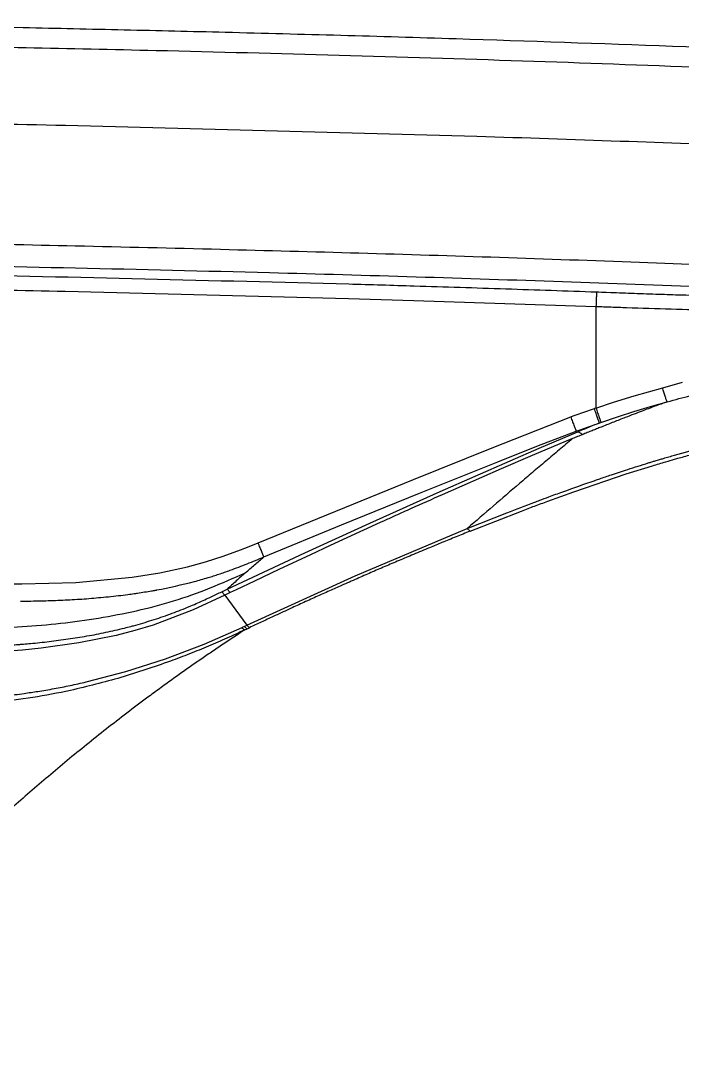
# Model space of a CAD drawing. Extents: x -51 to 27, y -13 to 136.
# Drawn here: x 3.16 to 9.65, y 73.59 to 83.67 of the extents above; entities that cross this region are included whole.
import ezdxf

# ---------------------------------------------------------------- set-up
doc = ezdxf.new("R2010")
doc.units = 0
doc.header["$MEASUREMENT"] = 0
doc.layers.add('GEOMETRY', color=2, linetype='Continuous', lineweight=25)

# ---------------------------------------------------------------- blocks, each defined once
blk = doc.blocks.new('2026 MONTERREY-BLOOM')
at = {"layer": 'GEOMETRY'}
for p, q in [((15.285, -1.074), (19.317, -1.181)), ((15.283, -2.701), (18.057, -2.771)), ((18.057, -2.771), (18.699, -2.79)), ((18.699, -2.79), (20.483, -2.849)), ((20.483, -2.849), (20.483, -3.845)), ((21.137, -3.647), (21.331, -3.593)), ((20.654, -3.789), (20.858, -3.726)), ((20.858, -3.726), (21.137, -3.647)), ((20.483, -3.845), (20.654, -3.789)), ((21.018, -3.831), (21.182, -3.784)), ((20.3, -3.909), (20.356, -3.889)), ((20.356, -3.889), (20.468, -3.851)), ((20.483, -3.845), (20.468, -3.851)), ((20.693, -3.932), (20.855, -3.88)), ((20.855, -3.88), (21.018, -3.831)), ((19.467, -4.234), (20.236, -3.932)), ((20.236, -3.932), (20.244, -3.928)), ((20.4, -4.033), (20.516, -3.992)), ((20.516, -3.993), (20.532, -3.987)), ((20.532, -3.987), (20.589, -3.967)), ((20.589, -3.967), (20.635, -3.952)), ((20.635, -3.952), (20.693, -3.932)), ((19.903, -4.22), (20.29, -4.071)), ((19.926, -4.239), (20.306, -4.078)), ((20.29, -4.071), (20.3, -4.068)), ((20.306, -4.078), (20.29, -4.071)), ((20.3, -4.068), (20.309, -4.065)), ((20.309, -4.065), (20.338, -4.054)), ((20.338, -4.054), (20.4, -4.033)), ((19.52, -4.371), (19.903, -4.22)), ((20.254, -4.145), (19.857, -4.311)), ((18.694, -4.544), (19.467, -4.234)), ((19.857, -4.311), (19.555, -4.441)), ((19.641, -4.362), (19.926, -4.239)), ((18.754, -4.679), (19.52, -4.371)), ((18.956, -4.662), (19.641, -4.362)), ((20.778, -4.491), (21.037, -4.41)), ((19.555, -4.441), (18.975, -4.696)), ((20.265, -4.666), (20.778, -4.491)), ((17.173, -5.165), (18.694, -4.544)), ((17.991, -4.99), (18.754, -4.679)), ((18.266, -4.972), (18.956, -4.662)), ((20.01, -4.758), (20.265, -4.666)), ((19.222, -5.025), (19.61, -4.871)), ((19.249, -5.052), (19.755, -4.854)), ((17.23, -5.304), (17.991, -4.99)), ((17.632, -5.263), (18.266, -4.972)), ((18.368, -4.968), (17.877, -5.193)), ((18.122, -5.49), (19.222, -5.025)), ((19.222, -5.025), (19.249, -5.052)), ((16.83, -5.297), (17, -5.235)), ((17, -5.235), (17.086, -5.201)), ((17.086, -5.201), (17.173, -5.165)), ((17.877, -5.193), (17.686, -5.282)), ((16.657, -5.353), (16.83, -5.297)), ((16.869, -5.621), (17.632, -5.263)), ((17.686, -5.282), (17.376, -5.427)), ((16.211, -5.459), (16.481, -5.4)), ((16.481, -5.4), (16.657, -5.353)), ((17.376, -5.427), (17.137, -5.54)), ((15.385, -5.553), (15.938, -5.502)), ((15.938, -5.502), (16.211, -5.459)), ((17.063, -5.972), (18.122, -5.49)), ((14.605, -5.566), (14.858, -5.567)), ((14.858, -5.567), (15.385, -5.553)), ((16.818, -5.645), (16.869, -5.621)), ((16.869, -5.621), (16.898, -5.653)), ((16.958, -5.625), (16.898, -5.653)), ((17.137, -5.54), (16.958, -5.625)), ((16.847, -5.678), (16.537, -5.821)), ((16.847, -5.678), (16.818, -5.645)), ((16.898, -5.653), (16.847, -5.678)), ((16.847, -5.678), (17.063, -5.972)), ((16.537, -5.821), (16.144, -5.971)), ((15.963, -6.026), (15.782, -6.073)), ((16.144, -5.971), (15.963, -6.026)), ((16.645, -6.158), (17.015, -5.995)), ((17.038, -5.984), (17.015, -5.995)), ((17.038, -5.984), (17.063, -5.972)), ((17.038, -5.984), (17.063, -6.009)), ((17.042, -6.019), (17.064, -6.009)), ((17.063, -5.972), (17.087, -5.997)), ((17.064, -6.009), (17.087, -5.997)), ((15.782, -6.073), (15.416, -6.147)), ((14.863, -6.217), (14.677, -6.231)), ((15.048, -6.198), (14.863, -6.217)), ((15.416, -6.147), (15.048, -6.198)), ((16.265, -6.302), (16.645, -6.158)), ((15.878, -6.426), (16.265, -6.302)), ((15.488, -6.529), (15.878, -6.426))]:
    blk.add_line(p, q, dxfattribs=at)
at = {"layer": 'GEOMETRY', "flags": 128}
for points in [[(20.489, -2.707), (20.512, -2.708), (20.536, -2.709)], [(20.536, -2.709), (20.582, -2.711), (20.628, -2.713)], [(21.318, -2.736), (21.364, -2.737), (21.411, -2.739)]]:
    blk.add_lwpolyline(points, dxfattribs=at)
at = {"layer": 'GEOMETRY'}
for points, knots in [([(10.694, -0.049), (11.39, -0.058), (12.782, -0.077), (14.174, -0.104), (14.87, -0.117)], [0, 0, 0, 0, 0.499994, 1, 1, 1, 1]), ([(0, -0.195), (0.139, -0.195), (0.429, -0.195), (0.885, -0.195), (1.38, -0.195), (1.912, -0.195), (2.479, -0.195), (3.08, -0.196), (3.736, -0.197), (4.447, -0.199), (5.212, -0.201), (6.01, -0.205), (6.838, -0.209), (7.775, -0.216), (8.824, -0.224), (9.986, -0.236), (11.18, -0.251), (12.401, -0.268), (13.643, -0.288), (14.903, -0.313), (16.346, -0.344), (17.968, -0.386), (19.76, -0.441), (21.541, -0.505), (23.298, -0.579), (25.009, -0.664), (26.667, -0.76), (28.272, -0.873), (29.839, -1.007), (30.869, -1.123), (31.379, -1.18)], [0, 0, 0, 0, 0.013237, 0.027769, 0.043539, 0.060493, 0.078576, 0.097734, 0.117911, 0.141218, 0.16562, 0.191042, 0.217413, 0.244658, 0.280565, 0.317626, 0.355689, 0.394604, 0.434218, 0.47438, 0.51494, 0.572104, 0.629337, 0.686222, 0.742347, 0.797299, 0.849826, 0.901, 0.950997, 1, 1, 1, 1]), ([(14.87, -0.117), (15.2, -0.124), (15.86, -0.138), (16.52, -0.154), (16.85, -0.162)], [0, 0, 0, 0, 0.499967, 1, 1, 1, 1]), ([(16.85, -0.162), (17.227, -0.172), (17.982, -0.191), (18.736, -0.214), (19.113, -0.226)], [0, 0, 0, 0, 0.499959, 1, 1, 1, 1]), ([(19.113, -0.226), (19.82, -0.249), (21.227, -0.295), (22.633, -0.356), (23.333, -0.387)], [0, 0, 0, 0, 0.50242, 1, 1, 1, 1]), ([(7.294, -0.965), (7.857, -0.97), (8.967, -0.978), (10.611, -0.996), (12.209, -1.018), (13.762, -1.043), (14.782, -1.064), (15.285, -1.074)], [0, 0, 0, 0, 0.211255, 0.416881, 0.616879, 0.811251, 1, 1, 1, 1]), ([(19.317, -1.181), (19.785, -1.197), (20.703, -1.227), (22.053, -1.279), (22.936, -1.318), (23.368, -1.338)], [0, 0, 0, 0, 0.3463036, 0.6796344, 1, 1, 1, 1]), ([(-6.269, -2.137), (-6.06, -2.136), (-5.627, -2.134), (-4.957, -2.131), (-4.246, -2.129), (-3.494, -2.127), (-2.746, -2.126), (-2.015, -2.125), (-1.362, -2.124), (-0.753, -2.124), (-0.191, -2.123), (0.378, -2.123), (0.961, -2.124), (1.553, -2.124), (2.144, -2.125), (2.921, -2.126), (3.899, -2.128), (5.076, -2.132), (6.259, -2.137), (7.447, -2.144), (8.649, -2.154), (9.933, -2.166), (11.278, -2.183), (12.67, -2.203), (14.034, -2.227), (15.408, -2.255), (16.783, -2.288), (18.168, -2.325), (19.537, -2.367), (20.893, -2.415), (21.789, -2.451), (22.229, -2.469)], [0, 0, 0, 0, 0.022045, 0.045545, 0.070499, 0.096908, 0.124698, 0.149183, 0.173899, 0.19348, 0.213203, 0.233069, 0.253396, 0.274589, 0.295324, 0.315599, 0.356366, 0.398307, 0.439469, 0.48087, 0.523351, 0.566002, 0.616064, 0.664904, 0.712523, 0.759637, 0.809602, 0.857201, 0.905556, 0.953713, 1, 1, 1, 1]), ([(-36.643, -38.985), (-36.643, -38.748), (-36.643, -38.251), (-36.643, -37.496), (-36.643, -36.717), (-36.642, -35.938), (-36.641, -35.155), (-36.639, -34.37), (-36.634, -33.124), (-36.625, -31.427), (-36.601, -28.728), (-36.556, -25.487), (-36.48, -22.003), (-36.384, -18.826), (-36.269, -15.952), (-36.147, -13.557), (-36.022, -11.643), (-35.908, -10.209), (-35.804, -9.111), (-35.717, -8.347), (-35.671, -7.917), (-35.598, -7.493), (-35.491, -7.08), (-35.34, -6.644), (-35.136, -6.19), (-34.87, -5.728), (-34.56, -5.294), (-34.209, -4.894), (-33.819, -4.53), (-33.396, -4.207), (-32.942, -3.927), (-32.492, -3.708), (-32.054, -3.541), (-31.634, -3.42), (-31.199, -3.331), (-30.75, -3.28), (-30.3, -3.229), (-29.656, -3.161), (-28.817, -3.082), (-27.505, -2.975), (-25.921, -2.869), (-23.953, -2.762), (-21.876, -2.668), (-19.679, -2.587), (-17.251, -2.514), (-14.59, -2.452), (-11.706, -2.403), (-8.819, -2.37), (-5.936, -2.35), (-3.055, -2.342), (-0.598, -2.339), (1.446, -2.34), (3.092, -2.342), (4.754, -2.346), (6.416, -2.353), (8.055, -2.365), (10.408, -2.386), (13.481, -2.429), (16.974, -2.505), (20.148, -2.601), (23.011, -2.715), (25.395, -2.836), (27.307, -2.961), (28.741, -3.074), (29.84, -3.178), (30.606, -3.264), (31.038, -3.31), (31.463, -3.38), (31.877, -3.486), (32.314, -3.634), (32.769, -3.836), (33.232, -4.099), (33.668, -4.406), (34.07, -4.756), (34.436, -5.143), (34.762, -5.565), (35.044, -6.017), (35.279, -6.492), (35.464, -6.985), (35.602, -7.491), (35.683, -8.01), (35.739, -8.534), (35.815, -9.23), (35.897, -10.097), (36.005, -11.408), (36.112, -12.993), (36.24, -15.339), (36.362, -18.173), (36.465, -21.457), (36.54, -24.706), (36.591, -27.93), (36.621, -30.803), (36.636, -33.323), (36.641, -34.922), (36.642, -35.963), (36.643, -36.444), (36.643, -36.924), (36.643, -37.402), (36.643, -37.896), (36.643, -38.424), (36.643, -38.792), (36.643, -38.985)], [0, 0, 0, 0, 0.005138, 0.010771, 0.016381, 0.022015, 0.027673, 0.03335, 0.039042, 0.054682, 0.070145, 0.097582, 0.124946, 0.145709, 0.16651, 0.187309, 0.197707, 0.208103, 0.218498, 0.221609, 0.224784, 0.227857, 0.230942, 0.234019, 0.237865, 0.24171, 0.245555, 0.249401, 0.253246, 0.257092, 0.260938, 0.264783, 0.267936, 0.271088, 0.274241, 0.277546, 0.280882, 0.284062, 0.291597, 0.299143, 0.312612, 0.326021, 0.341866, 0.357701, 0.373696, 0.394533, 0.415407, 0.436247, 0.457116, 0.477921, 0.498728, 0.51038, 0.52225, 0.534405, 0.54642, 0.558287, 0.569942, 0.597446, 0.624936, 0.645697, 0.666299, 0.687058, 0.697455, 0.707849, 0.718242, 0.721382, 0.724571, 0.72765, 0.730727, 0.733804, 0.737651, 0.741498, 0.745344, 0.74919, 0.753036, 0.756881, 0.760725, 0.76457, 0.768352, 0.772136, 0.775907, 0.779727, 0.783559, 0.79109, 0.798621, 0.812071, 0.825537, 0.849567, 0.873561, 0.896782, 0.920041, 0.943476, 0.95907, 0.97468, 0.978164, 0.981639, 0.985104, 0.988563, 0.992016, 0.995816, 1, 1, 1, 1]), ([(10.056, -2.474), (11.391, -2.492), (14.06, -2.526), (16.728, -2.595), (18.061, -2.629)], [0, 0, 0, 0, 0.500246, 1, 1, 1, 1]), ([(10.054, -2.616), (10.506, -2.621), (11.399, -2.632), (12.723, -2.652), (14.014, -2.674), (14.864, -2.692), (15.283, -2.701)], [0, 0, 0, 0, 0.259316, 0.51242, 0.759314, 1, 1, 1, 1]), ([(18.061, -2.629), (18.169, -2.632), (18.382, -2.638), (18.596, -2.645), (18.703, -2.648)], [0, 0, 0, 0, 0.500239, 1, 1, 1, 1]), ([(18.703, -2.648), (19.002, -2.657), (19.597, -2.676), (20.192, -2.697), (20.489, -2.707)], [0, 0, 0, 0, 0.501801, 1, 1, 1, 1]), ([(20.489, -2.707), (20.488, -2.71), (20.488, -2.716), (20.487, -2.749), (20.485, -2.795), (20.484, -2.831), (20.483, -2.849)], [0, 0, 0, 0, 0.250008, 0.499999, 0.750002, 1, 1, 1, 1]), ([(20.857, -2.721), (20.898, -2.722), (20.979, -2.725), (21.06, -2.728), (21.1, -2.729)], [0, 0, 0, 0, 0.5, 1, 1, 1, 1]), ([(21.1, -2.729), (21.137, -2.73), (21.209, -2.733), (21.282, -2.735), (21.318, -2.736)], [0, 0, 0, 0, 0.5, 1, 1, 1, 1]), ([(20.483, -2.849), (20.533, -2.851), (20.633, -2.855), (20.733, -2.858), (20.783, -2.86)], [0, 0, 0, 0, 0.5, 1, 1, 1, 1]), ([(20.783, -2.86), (20.929, -2.865), (21.221, -2.875), (21.506, -2.883), (21.649, -2.886)], [0, 0, 0, 0, 0.5000053, 1, 1, 1, 1]), ([(21.182, -3.784), (21.179, -3.777), (21.172, -3.764), (21.161, -3.73), (21.148, -3.691), (21.14, -3.662), (21.137, -3.647)], [0, 0, 0, 0, 0.25, 0.500006, 0.750009, 1, 1, 1, 1]), ([(21.182, -3.784), (21.22, -3.774), (21.296, -3.753), (21.371, -3.733), (21.409, -3.723)], [0, 0, 0, 0, 0.499522, 1, 1, 1, 1]), ([(21.182, -3.784), (21.141, -3.799), (21.059, -3.828), (20.977, -3.859), (20.936, -3.875)], [0, 0, 0, 0, 0.4985426, 1, 1, 1, 1]), ([(20.244, -3.928), (20.245, -3.928), (20.25, -3.926), (20.269, -3.92), (20.287, -3.913), (20.3, -3.909)], [0, 0, 0, 0, 0.032102, 0.287656, 1, 1, 1, 1]), ([(20.936, -3.875), (20.909, -3.885), (20.854, -3.906), (20.799, -3.927), (20.77, -3.938)], [0, 0, 0, 0, 0.477313, 1, 1, 1, 1]), ([(20.516, -3.993), (20.485, -4.005), (20.415, -4.033), (20.345, -4.062), (20.306, -4.078)], [0, 0, 0, 0, 0.443105, 1, 1, 1, 1]), ([(20.544, -4.028), (20.529, -4.033), (20.5, -4.045), (20.471, -4.057), (20.457, -4.062)], [0, 0, 0, 0, 0.500205, 1, 1, 1, 1]), ([(20.77, -3.938), (20.732, -3.953), (20.657, -3.982), (20.581, -4.013), (20.544, -4.028)], [0, 0, 0, 0, 0.500056, 1, 1, 1, 1]), ([(20.351, -4.105), (20.335, -4.112), (20.303, -4.125), (20.27, -4.139), (20.254, -4.145)], [0, 0, 0, 0, 0.499052, 1, 1, 1, 1]), ([(20.306, -4.078), (20.313, -4.081), (20.327, -4.087), (20.343, -4.099), (20.351, -4.105)], [0, 0, 0, 0, 0.500016, 1, 1, 1, 1]), ([(20.364, -4.1), (20.362, -4.101), (20.358, -4.103), (20.353, -4.104), (20.351, -4.105)], [0, 0, 0, 0, 0.499933, 1, 1, 1, 1]), ([(20.457, -4.062), (20.441, -4.069), (20.41, -4.081), (20.379, -4.094), (20.364, -4.1)], [0, 0, 0, 0, 0.499821, 1, 1, 1, 1]), ([(20.254, -4.145), (20.21, -4.182), (20.123, -4.255), (20.035, -4.329), (19.991, -4.366)], [0, 0, 0, 0, 0.500667, 1, 1, 1, 1]), ([(21.254, -4.307), (21.347, -4.281), (21.534, -4.229), (21.723, -4.185), (21.817, -4.163)], [0, 0, 0, 0, 0.500009, 1, 1, 1, 1]), ([(21.298, -4.334), (21.342, -4.322), (21.416, -4.302), (21.499, -4.28), (21.541, -4.269), (21.555, -4.266), (21.647, -4.243), (21.737, -4.222), (21.825, -4.202)], [0, 0, 0, 0, 0.250003, 0.425157, 0.475115, 0.490694, 0.500008, 1, 1, 1, 1]), ([(21.144, -4.339), (21.162, -4.333), (21.199, -4.322), (21.235, -4.312), (21.254, -4.307)], [0, 0, 0, 0, 0.4997134, 1, 1, 1, 1]), ([(19.991, -4.366), (19.948, -4.403), (19.862, -4.475), (19.777, -4.548), (19.734, -4.585)], [0, 0, 0, 0, 0.500724, 1, 1, 1, 1]), ([(20.794, -4.447), (20.828, -4.436), (20.895, -4.414), (20.962, -4.394), (20.995, -4.383)], [0, 0, 0, 0, 0.505332, 1, 1, 1, 1]), ([(20.995, -4.383), (21.001, -4.381), (21.013, -4.378), (21.024, -4.374), (21.03, -4.373)], [0, 0, 0, 0, 0.500437, 1, 1, 1, 1]), ([(21.03, -4.373), (21.036, -4.371), (21.047, -4.367), (21.059, -4.364), (21.064, -4.362)], [0, 0, 0, 0, 0.500581, 1, 1, 1, 1]), ([(21.037, -4.41), (21.081, -4.397), (21.153, -4.375), (21.24, -4.35), (21.283, -4.338), (21.298, -4.334)], [0, 0, 0, 0, 0.5, 0.830268, 1, 1, 1, 1]), ([(21.064, -4.362), (21.078, -4.358), (21.104, -4.35), (21.131, -4.342), (21.144, -4.339)], [0, 0, 0, 0, 0.501404, 1, 1, 1, 1]), ([(20.157, -4.666), (20.263, -4.628), (20.37, -4.589), (20.491, -4.548), (20.545, -4.529), (20.649, -4.494), (20.741, -4.464), (20.794, -4.447)], [0, 0, 0, 0, 0.499998, 0.507764, 0.57094, 0.749999, 1, 1, 1, 1]), ([(19.734, -4.585), (19.648, -4.658), (19.477, -4.804), (19.307, -4.952), (19.222, -5.025)], [0, 0, 0, 0, 0.501748, 1, 1, 1, 1]), ([(18.975, -4.696), (18.873, -4.741), (18.722, -4.808), (18.535, -4.892), (18.44, -4.936), (18.389, -4.959), (18.373, -4.966), (18.368, -4.968)], [0, 0, 0, 0, 0.499999, 0.749999, 0.922676, 0.973256, 1, 1, 1, 1]), ([(19.61, -4.871), (19.701, -4.836), (19.808, -4.795), (19.945, -4.744), (20.036, -4.71), (20.111, -4.682), (20.157, -4.666)], [0, 0, 0, 0, 0.499999, 0.588341, 0.75, 1, 1, 1, 1]), ([(19.755, -4.854), (19.797, -4.837), (19.882, -4.805), (19.967, -4.774), (20.01, -4.758)], [0, 0, 0, 0, 0.499439, 1, 1, 1, 1]), ([(19.249, -5.052), (19.203, -5.07), (19.112, -5.107), (19.02, -5.145), (18.974, -5.163)], [0, 0, 0, 0, 0.499284, 1, 1, 1, 1]), ([(17.23, -5.304), (17.228, -5.299), (17.224, -5.289), (17.21, -5.256), (17.193, -5.214), (17.179, -5.181), (17.173, -5.165)], [0, 0, 0, 0, 0.249997, 0.5, 0.750003, 1, 1, 1, 1]), ([(18.974, -5.163), (18.934, -5.18), (18.84, -5.219), (18.747, -5.258), (18.694, -5.28)], [0, 0, 0, 0, 0.432179, 1, 1, 1, 1]), ([(16.9, -5.434), (16.955, -5.413), (17.066, -5.372), (17.175, -5.326), (17.23, -5.304)], [0, 0, 0, 0, 0.498548, 1, 1, 1, 1]), ([(17.048, -5.46), (17.078, -5.433), (17.138, -5.38), (17.199, -5.329), (17.23, -5.304)], [0, 0, 0, 0, 0.50057, 1, 1, 1, 1]), ([(18.694, -5.28), (18.647, -5.3), (18.554, -5.339), (18.461, -5.379), (18.415, -5.398)], [0, 0, 0, 0, 0.503241, 1, 1, 1, 1]), ([(16.787, -5.473), (16.806, -5.467), (16.844, -5.454), (16.881, -5.441), (16.9, -5.434)], [0, 0, 0, 0, 0.501082, 1, 1, 1, 1]), ([(18.415, -5.398), (18.369, -5.418), (18.278, -5.457), (18.187, -5.497), (18.142, -5.517)], [0, 0, 0, 0, 0.503558, 1, 1, 1, 1]), ([(15.609, -5.903), (15.733, -5.881), (15.981, -5.836), (16.347, -5.739), (16.703, -5.613), (16.933, -5.51), (17.048, -5.46)], [0, 0, 0, 0, 0.25007, 0.499591, 0.751014, 1, 1, 1, 1]), ([(16.548, -5.545), (16.571, -5.539), (16.615, -5.526), (16.659, -5.513), (16.682, -5.507)], [0, 0, 0, 0, 0.5004473, 1, 1, 1, 1]), ([(16.682, -5.507), (16.699, -5.501), (16.735, -5.49), (16.77, -5.479), (16.787, -5.473)], [0, 0, 0, 0, 0.500108, 1, 1, 1, 1]), ([(17.048, -5.46), (17.018, -5.486), (16.958, -5.539), (16.898, -5.594), (16.869, -5.621)], [0, 0, 0, 0, 0.499547, 1, 1, 1, 1]), ([(18.142, -5.517), (18.092, -5.539), (18.002, -5.579), (17.912, -5.619), (17.873, -5.636)], [0, 0, 0, 0, 0.559927, 1, 1, 1, 1]), ([(15.803, -5.683), (15.835, -5.68), (15.886, -5.673), (15.949, -5.665), (16.026, -5.653), (16.095, -5.642), (16.156, -5.632), (16.172, -5.629), (16.176, -5.628), (16.178, -5.628), (16.302, -5.605), (16.425, -5.575), (16.548, -5.545)], [0, 0, 0, 0, 0.125015, 0.2047299, 0.2500188, 0.4344392, 0.482052, 0.4947551, 0.4983331, 0.4994288, 0.5000624, 1, 1, 1, 1]), ([(17.873, -5.636), (17.828, -5.656), (17.739, -5.696), (17.649, -5.737), (17.605, -5.757)], [0, 0, 0, 0, 0.49891, 1, 1, 1, 1]), ([(14.845, -5.737), (14.878, -5.737), (14.946, -5.736), (15.013, -5.735), (15.046, -5.734)], [0, 0, 0, 0, 0.500113, 1, 1, 1, 1]), ([(15.046, -5.734), (15.109, -5.732), (15.234, -5.729), (15.359, -5.721), (15.422, -5.718)], [0, 0, 0, 0, 0.501025, 1, 1, 1, 1]), ([(15.422, -5.718), (15.453, -5.716), (15.515, -5.711), (15.578, -5.706), (15.609, -5.703)], [0, 0, 0, 0, 0.500402, 1, 1, 1, 1]), ([(15.609, -5.703), (15.641, -5.7), (15.706, -5.694), (15.771, -5.687), (15.803, -5.683)], [0, 0, 0, 0, 0.499596, 1, 1, 1, 1]), ([(16.481, -5.797), (16.492, -5.792), (16.549, -5.769), (16.626, -5.734), (16.728, -5.688), (16.783, -5.661), (16.818, -5.645)], [0, 0, 0, 0, 0.0935904, 0.4999945, 0.6865042, 1, 1, 1, 1]), ([(16.132, -5.924), (16.191, -5.905), (16.309, -5.866), (16.424, -5.82), (16.481, -5.797)], [0, 0, 0, 0, 0.501229, 1, 1, 1, 1]), ([(17.605, -5.757), (17.561, -5.777), (17.467, -5.82), (17.373, -5.864), (17.321, -5.888)], [0, 0, 0, 0, 0.455453, 1, 1, 1, 1]), ([(14.104, -6), (14.231, -6.002), (14.483, -6.005), (14.862, -5.989), (15.237, -5.958), (15.486, -5.921), (15.609, -5.903)], [0, 0, 0, 0, 0.251082, 0.500969, 0.75151, 1, 1, 1, 1]), ([(15.772, -6.022), (15.802, -6.015), (15.853, -6.003), (15.91, -5.989), (15.94, -5.981), (16.01, -5.962), (16.073, -5.943), (16.132, -5.924)], [0, 0, 0, 0, 0.250006, 0.419809, 0.471136, 0.500015, 1, 1, 1, 1]), ([(17.321, -5.888), (17.282, -5.906), (17.204, -5.942), (17.126, -5.979), (17.087, -5.997)], [0, 0, 0, 0, 0.504633, 1, 1, 1, 1]), ([(15.403, -6.094), (15.465, -6.083), (15.588, -6.063), (15.711, -6.036), (15.772, -6.022)], [0, 0, 0, 0, 0.500009, 1, 1, 1, 1]), ([(17.042, -6.019), (16.983, -6.046), (16.866, -6.101), (16.747, -6.152), (16.687, -6.178)], [0, 0, 0, 0, 0.49589, 1, 1, 1, 1]), ([(17.042, -6.019), (17.038, -6.018), (17.032, -6.014), (17.021, -6.002), (17.015, -5.995)], [0, 0, 0, 0, 0.5, 1, 1, 1, 1]), ([(14.665, -6.173), (14.696, -6.171), (14.747, -6.168), (14.805, -6.163), (14.836, -6.161), (14.846, -6.16), (14.852, -6.16), (14.86, -6.159), (14.891, -6.156), (14.95, -6.151), (15.003, -6.146), (15.033, -6.143)], [0, 0, 0, 0, 0.249999, 0.418981, 0.470488, 0.5, 0.502032, 0.519009, 0.567031, 0.750001, 1, 1, 1, 1]), ([(15.033, -6.143), (15.095, -6.136), (15.219, -6.122), (15.341, -6.103), (15.403, -6.094)], [0, 0, 0, 0, 0.497838, 1, 1, 1, 1]), ([(16.687, -6.178), (16.626, -6.203), (16.502, -6.255), (16.376, -6.302), (16.314, -6.325)], [0, 0, 0, 0, 0.499365, 1, 1, 1, 1]), ([(16.314, -6.325), (16.153, -6.381), (15.831, -6.493), (15.5, -6.572), (15.334, -6.612)], [0, 0, 0, 0, 0.500253, 1, 1, 1, 1]), ([(14.696, -6.664), (14.758, -6.657), (14.864, -6.644), (15.023, -6.62), (15.173, -6.595), (15.331, -6.564), (15.435, -6.54), (15.488, -6.529)], [0, 0, 0, 0, 0.230659, 0.400002, 0.600002, 0.800007, 1, 1, 1, 1]), ([(15.334, -6.612), (15.211, -6.637), (14.966, -6.687), (14.716, -6.716), (14.592, -6.731)], [0, 0, 0, 0, 0.500319, 1, 1, 1, 1]), ([(15.325, -7.28), (15.202, -7.383), (14.956, -7.588), (14.721, -7.797), (14.604, -7.901)], [0, 0, 0, 0, 0.5, 1, 1, 1, 1])]:
    blk.add_open_spline(points, degree=3, knots=knots, dxfattribs=at)
for points in [[(20.628, -2.713), (20.666, -2.714), (20.742, -2.717), (20.819, -2.719), (20.857, -2.721)], [(20.516, -3.993), (20.515, -3.988), (20.511, -3.978), (20.5, -3.944), (20.485, -3.9), (20.474, -3.867), (20.468, -3.851)], [(20.483, -3.845), (20.489, -3.862), (20.5, -3.895), (20.515, -3.938), (20.527, -3.972), (20.53, -3.982), (20.532, -3.987)], [(20.236, -3.932), (20.242, -3.948), (20.254, -3.981), (20.265, -4.008), (20.27, -4.022)], [(20.27, -4.022), (20.275, -4.034), (20.284, -4.057), (20.288, -4.066), (20.29, -4.071)], [(17.042, -6.019), (17.001, -6.046), (16.919, -6.099), (16.84, -6.153), (16.8, -6.179)], [(16.8, -6.179), (16.763, -6.204), (16.688, -6.255), (16.615, -6.305), (16.579, -6.33)], [(16.579, -6.33), (16.542, -6.356), (16.467, -6.408), (16.395, -6.459), (16.358, -6.485)], [(16.358, -6.485), (16.318, -6.514), (16.236, -6.573), (16.157, -6.631), (16.117, -6.66)], [(16.117, -6.66), (16.048, -6.712), (15.91, -6.815), (15.777, -6.918), (15.711, -6.97)], [(15.711, -6.97), (15.645, -7.021), (15.515, -7.125), (15.388, -7.228), (15.325, -7.28)]]:
    blk.add_open_spline(points, degree=3, dxfattribs=at)

msp = doc.modelspace()

# ---------------------------------------------------------------- block references
msp.add_blockref('2026 MONTERREY-BLOOM', (-11.682, 83.714))

doc.saveas('drawing.dxf')
